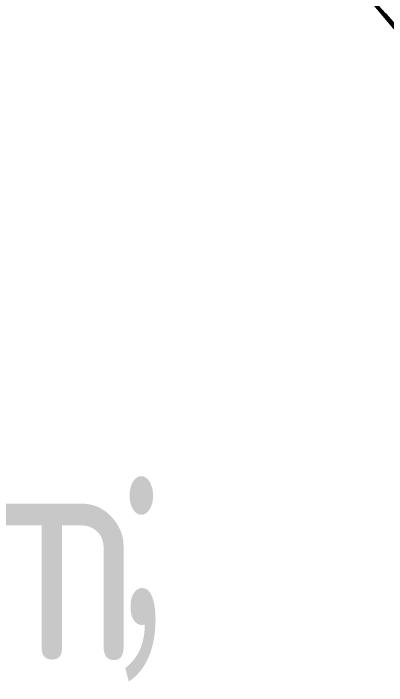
# Model space of a CAD drawing. Extents: x -31693 to 132909863, y -42052423 to 151957.
# Drawn here: x 105900 to 122658, y 59398 to 89591 of the extents above; entities that cross this region are included whole.
import ezdxf

# ---------------------------------------------------------------- set-up
doc = ezdxf.new("R2010")
doc.units = 0
doc.header["$LTSCALE"] = 1000
doc.header["$MEASUREMENT"] = 0
for name, color, linetype in [('A-G-VISIBLE', 9, 'Continuous'), ('PUB_TEXT', 7, 'Continuous'), ('边梁（14a槽钢', 3, 'Continuous')]:
    doc.layers.add(name, color=color, linetype=linetype)
doc.styles.get("Standard").update_dxf_attribs({"font": 'gbenor.shx', "bigfont": 'gbcbig.shx'})

# ---------------------------------------------------------------- blocks, each defined once
blk = doc.blocks.new('dasd')
at = {"layer": 'A-G-VISIBLE', "linetype": 'Continuous'}
for centre, radius, start, end in [((-132803.822, 42108.688), 57.677, 29.84645, 67.5516), ((-132803.304, 42112.783), 43.061, 27.6831, 69.1971)]:
    blk.add_arc(centre, radius, start, end, dxfattribs=at)

msp = doc.modelspace()

# ---------------------------------------------------------------- linework, layer by layer
at = {"layer": '边梁（14a槽钢', "elevation": 2850}
for points in [[(130401, 57943), (130731, 59714), (130955, 61258), (131169, 63414), (131279, 66237), (131186, 69237), (130874, 72237), (130527, 74317), (130114, 76216), (129237, 79312), (128738, 80751), (127172, 83489), (125255, 86314), (121826, 90404), (119105, 93028), (116116, 95438), (112945, 97560), (108636, 99851), (104880, 101412), (99244, 103478), (92930, 105385), (88229, 106540), (81546, 107805), (76755, 108450)], [(130344, 57955), (130674, 59724), (130897, 61265), (131111, 63418), (131221, 66237), (131128, 69233), (130816, 72229), (130470, 74306), (130058, 76202), (129181, 79295), (128685, 80727), (127123, 83458), (125209, 86279), (121784, 90364), (119067, 92984), (116082, 95391), (112915, 97510), (108611, 99799), (104859, 101358), (99225, 103423), (92914, 105329), (88216, 106483), (81537, 107748), (76749, 108392)]]:
    msp.add_lwpolyline(points, dxfattribs=at)

# ---------------------------------------------------------------- block references
at = {"xscale": 1000, "yscale": 1000, "zscale": 1000}
msp.add_blockref('dasd', (132893911, -42052037, 2850), dxfattribs=at)

# ---------------------------------------------------------------- texts
at = {"layer": 'PUB_TEXT'}
for s, height, p in [('500*500mm', 10000, (54074, 60518)), ('；', 9645, (109907, 60518))]:
    msp.add_text(s, height=height, dxfattribs=at).set_placement(p)

doc.saveas('drawing.dxf')
